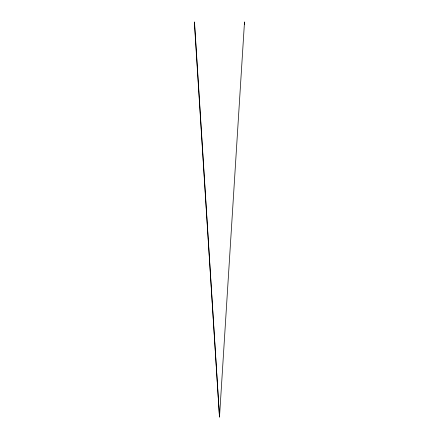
<?xml version="1.0" encoding="UTF-8"?>
<svg xmlns="http://www.w3.org/2000/svg" width="439" height="439" viewBox="0 0 439 439"><rect width="100%" height="100%" fill="white"/><g stroke="black" fill="none" stroke-linecap="round" stroke-linejoin="round"><path stroke-width="0.66" d="M194.499 24.321L219.5 417.05L244.501 21.95L244.501 24.31M219.5 417.05L194.499 21.95L194.499 24.31"/></g></svg>
